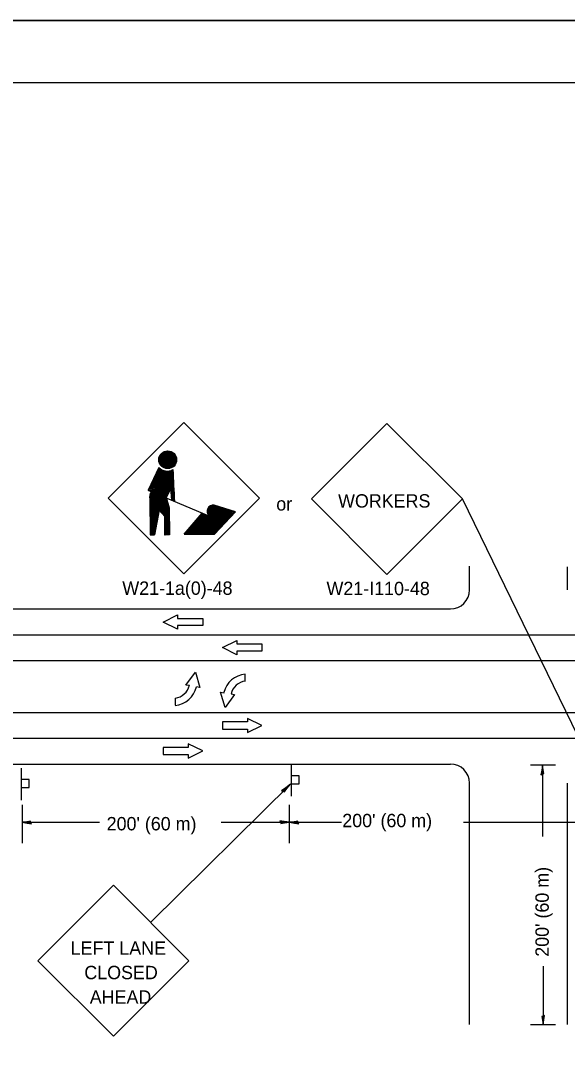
# Model space of a CAD drawing. Extents: x 92217 to 93577, y 75831 to 76271.
# Drawn here: x 92364.8 to 92453.2, y 76105.2 to 76271.4 of the extents above; entities that cross this region are included whole.
import ezdxf

# ---------------------------------------------------------------- set-up
doc = ezdxf.new("R2010")
doc.units = 0
for name, color, linetype in [('Design_PR_EOP', 7, 'Continuous'), ('Design_PR_Roadway Dimensions', 7, 'Continuous'), ('Level 48', 7, 'Continuous'), ('Level 7', 7, 'Continuous'), ('Sheets_50 Reference Boundary', 7, 'Continuous'), ('Sheets_General Details', 7, 'Continuous'), ('Sheets_Printer Plotting Border', 7, 'Continuous'), ('Topo_PMK Symbols', 7, 'Continuous'), ('Topo_Traffic Sign', 7, 'Continuous')]:
    doc.layers.add(name, color=color, linetype=linetype)

msp = doc.modelspace()

# ---------------------------------------------------------------- linework, layer by layer
at = {"layer": 'Design_PR_EOP'}
for p, q in [((92437.4, 76179.45), (92437.4, 76183.28)), ((92453.22, 76179.45), (92453.22, 76183.16)), ((92362.07, 76176.36), (92434.31, 76176.36)), ((92362.07, 76151.29), (92434.31, 76151.29)), ((92437.4, 76109.23), (92437.4, 76148.21)), ((92453.22, 76109.23), (92453.22, 76148.21))]:
    msp.add_line(p, q, dxfattribs=at)
for centre, start, end in [((92434.31, 76179.45), 270, 0), ((92434.31, 76148.21), 0, 90)]:
    msp.add_arc(centre, 3.09, start, end, dxfattribs=at)
at = {"layer": 'Design_PR_Roadway Dimensions'}
for p, q in [((92451.3, 76151.12), (92447.24, 76151.12)), ((92449.18, 76151.12), (92449.18, 76139.6)), ((92365.05, 76144.71), (92365.05, 76138.53)), ((92408.25, 76144.71), (92408.25, 76138.53)), ((92365.05, 76141.88), (92377.56, 76141.88)), ((92397.25, 76141.88), (92408.26, 76141.88)), ((92408.26, 76141.88), (92416.67, 76141.88)), ((92436.43, 76141.88), (92457.62, 76141.88)), ((92449.27, 76118.65), (92449.27, 76109.15)), ((92451.3, 76109.15), (92447.24, 76109.15))]:
    msp.add_line(p, q, dxfattribs=at)
for points in [[(92449.16, 76149.7), (92449.38, 76149.75), (92449.28, 76150.35), (92449.18, 76151.12), (92449.07, 76150.29), (92448.94, 76149.57), (92449.16, 76149.7), (92449.3, 76149.76), (92449.18, 76150.6), (92449.02, 76149.68), (92449.2, 76149.82), (92449.18, 76150.2), (92449.12, 76149.83)], [(92366.46, 76141.86), (92366.42, 76142.07), (92365.82, 76141.98), (92365.05, 76141.88), (92365.87, 76141.77), (92366.59, 76141.64), (92366.46, 76141.86), (92366.4, 76142), (92365.57, 76141.88), (92366.48, 76141.72), (92366.35, 76141.9), (92365.96, 76141.88), (92366.33, 76141.82)], [(92406.84, 76141.9), (92406.89, 76141.69), (92407.49, 76141.78), (92408.26, 76141.88), (92407.44, 76142), (92406.72, 76142.12), (92406.84, 76141.9), (92406.9, 76141.76), (92407.74, 76141.88), (92406.83, 76142.05), (92406.96, 76141.87), (92407.35, 76141.89), (92406.98, 76141.95)], [(92409.68, 76141.86), (92409.63, 76142.07), (92409.03, 76141.98), (92408.26, 76141.88), (92409.08, 76141.77), (92409.8, 76141.64), (92409.68, 76141.86), (92409.61, 76142), (92408.78, 76141.88), (92409.69, 76141.72), (92409.55, 76141.9), (92409.17, 76141.88), (92409.54, 76141.82)], [(92449.29, 76110.57), (92449.08, 76110.52), (92449.17, 76109.92), (92449.27, 76109.15), (92449.38, 76109.97), (92449.51, 76110.69), (92449.29, 76110.57), (92449.15, 76110.5), (92449.27, 76109.67), (92449.43, 76110.58), (92449.25, 76110.45), (92449.28, 76110.06), (92449.33, 76110.43)]]:
    msp.add_lwpolyline(points, dxfattribs=at)
at = {"layer": 'Level 48'}
msp.add_lwpolyline([(92217.4, 76271.44), (92897.4, 76271.44), (92897.4, 75831.44), (92217.4, 75831.44)], close=True, dxfattribs=at)
at = {"layer": 'Level 7'}
for p, q in [((92318.1, 76172.18), (92791.71, 76172.18)), ((92318.1, 76155.47), (92791.71, 76155.47))]:
    msp.add_line(p, q, dxfattribs=at)
at = {"layer": 'Sheets_50 Reference Boundary'}
msp.add_lwpolyline([(92257.4, 76261.43), (92887.4, 76261.43), (92887.4, 75861.44), (92257.4, 75861.44)], close=True, dxfattribs=at)
at = {"layer": 'Sheets_General Details'}
msp.add_line((92897.4, 76271.44), (92217.4, 76271.44), dxfattribs=at)
msp.add_lwpolyline([(92257.4, 76261.44), (92887.4, 76261.44), (92887.4, 75841.44), (92257.4, 75841.44)], close=True, dxfattribs=at)
at = {"layer": 'Sheets_Printer Plotting Border'}
msp.add_lwpolyline([(92217.4, 75831.44), (92897.4, 75831.44), (92897.4, 76271.44), (92217.4, 76271.44)], close=True, dxfattribs=at)
at = {"layer": 'Topo_PMK Symbols'}
for p, q in [((92318.1, 76168.01), (92791.71, 76168.01)), ((92401.13, 76164.65), (92401.13, 76165.81)), ((92389.8, 76161.95), (92389.8, 76160.8)), ((92318.1, 76159.65), (92791.71, 76159.65))]:
    msp.add_line(p, q, dxfattribs=at)
for points in [[(92394.25, 76174.82), (92394.25, 76173.66), (92390.2, 76173.66), (92390.2, 76173.08), (92387.88, 76174.24), (92390.2, 76175.4), (92390.2, 76174.82), (92394.25, 76174.82)], [(92367.44, 76172.18), (92370.53, 76172.18)], [(92379.79, 76172.18), (92382.87, 76172.18)], [(92392.13, 76172.18), (92395.21, 76172.18)], [(92404.47, 76172.18), (92407.56, 76172.18)], [(92416.81, 76172.18), (92419.9, 76172.18)], [(92429.15, 76172.18), (92432.24, 76172.18)], [(92441.5, 76172.18), (92444.58, 76172.18)], [(92403.82, 76170.71), (92403.82, 76169.55), (92399.77, 76169.55), (92399.77, 76168.97), (92397.45, 76170.13), (92399.77, 76171.28), (92399.77, 76170.71), (92403.82, 76170.71)], [(92392.1, 76163.98), (92391.53, 76164.07), (92393.07, 76166.15), (92393.81, 76163.67), (92393.24, 76163.77)], [(92398.84, 76162.63), (92399.4, 76162.53), (92397.86, 76160.45), (92397.12, 76162.93), (92397.7, 76162.83)], [(92397.45, 76158.11), (92397.45, 76156.95), (92401.5, 76156.95), (92401.5, 76156.37), (92403.82, 76157.53), (92401.5, 76158.68), (92401.5, 76158.11), (92397.45, 76158.11)], [(92367.44, 76155.47), (92370.53, 76155.47)], [(92379.79, 76155.47), (92382.87, 76155.47)], [(92392.13, 76155.47), (92395.21, 76155.47)], [(92404.47, 76155.47), (92407.56, 76155.47)], [(92416.81, 76155.47), (92419.9, 76155.47)], [(92429.15, 76155.47), (92432.24, 76155.47)], [(92441.5, 76155.47), (92444.58, 76155.47)], [(92387.88, 76153.99), (92387.88, 76152.84), (92391.93, 76152.84), (92391.93, 76152.26), (92394.25, 76153.41), (92391.93, 76154.57), (92391.93, 76153.99), (92387.88, 76153.99)]]:
    msp.add_lwpolyline(points, dxfattribs=at)
for centre, radius, start, end in [((92401.46, 76161.96), 3.87, 94.8518, 166.9748), ((92389.47, 76164.64), 2.71, 276.9303, 346.9748), ((92389.47, 76164.64), 3.87, 274.8518, 346.9748), ((92401.48, 76162.02), 2.71, 96.9303, 166.9748)]:
    msp.add_arc(centre, radius, start, end, dxfattribs=at)
at = {"layer": 'Topo_Traffic Sign'}
for p, q in [((92387.17, 76199.23), (92385.42, 76195.56)), ((92385.41, 76195.56), (92395.24, 76191.43)), ((92389.09, 76195.86), (92388.37, 76194.29)), ((92389.24, 76194.01), (92389.09, 76195.86)), ((92385.69, 76194.13), (92385.78, 76188.31)), ((92388.36, 76194.38), (92388.81, 76192.68)), ((92454.92, 76155.88), (92436.26, 76194.14)), ((92387.23, 76192.32), (92386.46, 76188.31)), ((92388.15, 76191.31), (92387.23, 76192.32)), ((92388.81, 76192.68), (92388.87, 76188.31)), ((92399.55, 76192.04), (92396.09, 76193.13)), ((92396.15, 76188.46), (92399.55, 76192.04)), ((92388.15, 76188.26), (92388.15, 76191.31)), ((92391.24, 76188.46), (92394.16, 76191.85)), ((92385.78, 76188.31), (92386.46, 76188.31)), ((92388.87, 76188.31), (92388.15, 76188.26)), ((92391.24, 76188.46), (92396.15, 76188.46)), ((92364.92, 76150.62), (92364.92, 76145.48)), ((92408.56, 76151.24), (92408.56, 76146.1)), ((92385.85, 76125.72), (92408.43, 76148.05))]:
    msp.add_line(p, q, dxfattribs=at)
for points in [[(92378.99, 76194.26), (92391.2, 76182.05), (92403.42, 76194.26), (92391.2, 76206.48)], [(92411.83, 76194.14), (92424.04, 76181.92), (92436.26, 76194.14), (92424.04, 76206.35)], [(92366.21, 76148.78), (92364.92, 76148.78), (92364.92, 76147.5), (92366.21, 76147.5)], [(92409.85, 76149.41), (92408.56, 76149.41), (92408.56, 76148.12), (92409.85, 76148.12)], [(92367.61, 76119.52), (92379.82, 76107.3), (92392.04, 76119.52), (92379.82, 76131.74)]]:
    msp.add_lwpolyline(points, close=True, dxfattribs=at)
for points in [[(92388.58, 76201.83), (92387.68, 76201.5), (92387.35, 76200.99), (92387.24, 76200.19), (92387.69, 76199.44), (92388.51, 76199.09), (92389.37, 76199.36), (92389.89, 76199.98), (92389.92, 76200.89), (92389.41, 76201.55), (92388.67, 76201.82), (92387.74, 76201.46), (92387.46, 76200.98), (92387.34, 76200.2), (92387.73, 76199.49), (92388.51, 76199.15), (92389.32, 76199.42), (92389.83, 76199.99), (92389.88, 76200.87), (92389.39, 76201.5), (92388.7, 76201.75), (92387.78, 76201.41), (92387.51, 76200.99), (92387.41, 76200.19), (92387.76, 76199.54), (92388.51, 76199.23), (92389.28, 76199.47), (92389.77, 76200.02), (92389.79, 76200.85), (92389.35, 76201.45), (92388.69, 76201.68), (92387.83, 76201.36), (92387.56, 76200.98), (92387.45, 76200.2), (92387.79, 76199.59), (92388.51, 76199.29), (92389.24, 76199.51), (92389.71, 76200.04), (92389.74, 76200.83), (92389.33, 76201.42), (92388.7, 76201.59), (92387.85, 76201.31), (92387.62, 76200.96), (92387.51, 76200.23), (92387.82, 76199.64), (92388.51, 76199.37), (92389.2, 76199.54), (92389.66, 76200.04), (92389.68, 76200.8), (92389.3, 76201.36), (92388.71, 76201.53), (92387.87, 76201.23), (92387.67, 76200.92), (92387.55, 76200.24), (92387.85, 76199.69), (92388.49, 76199.42), (92389.14, 76199.58), (92389.61, 76200.04), (92389.65, 76200.79), (92389.28, 76201.31), (92388.71, 76201.47), (92387.92, 76201.18), (92387.71, 76200.91), (92387.63, 76200.24), (92387.87, 76199.72), (92388.56, 76199.49), (92389.11, 76199.63), (92389.51, 76200.03), (92389.59, 76200.76), (92389.25, 76201.24), (92388.7, 76201.41), (92387.94, 76201.14), (92387.76, 76200.91), (92387.69, 76200.26), (92387.9, 76199.76), (92388.57, 76199.55), (92389.09, 76199.69), (92389.45, 76200.04), (92389.53, 76200.75), (92389.24, 76201.19), (92388.7, 76201.35), (92387.98, 76201.08), (92387.81, 76200.92), (92387.76, 76200.26), (92387.93, 76199.8), (92388.55, 76199.6), (92389.04, 76199.74), (92389.41, 76200.05), (92389.48, 76200.73), (92389.22, 76201.13), (92388.7, 76201.25), (92388.01, 76201.04), (92387.85, 76200.9), (92387.8, 76200.28), (92387.95, 76199.86), (92388.55, 76199.66), (92389, 76199.79), (92389.35, 76200.06), (92389.43, 76200.68), (92389.2, 76201.08), (92388.71, 76201.18)], [(92388.71, 76201.18), (92388.03, 76200.99), (92387.92, 76200.89), (92387.87, 76200.29), (92387.98, 76199.92), (92388.54, 76199.7), (92388.94, 76199.81), (92389.29, 76200.08), (92389.39, 76200.66), (92389.15, 76201.03), (92388.7, 76201.11), (92388.04, 76200.94), (92387.97, 76200.88), (92387.91, 76200.3), (92388.01, 76199.96), (92388.53, 76199.75), (92388.93, 76199.86), (92389.22, 76200.09), (92389.35, 76200.63), (92389.13, 76200.99), (92388.72, 76201.04), (92388.02, 76200.89), (92387.95, 76200.31), (92388.03, 76199.99), (92388.52, 76199.8), (92388.87, 76199.9), (92389.13, 76200.09), (92389.31, 76200.62), (92389.11, 76200.94), (92388.74, 76200.96), (92388.11, 76200.85), (92388.01, 76200.34), (92388.07, 76200.02), (92388.53, 76199.86), (92388.86, 76199.96), (92389.06, 76200.11), (92389.27, 76200.6), (92389.07, 76200.88), (92388.76, 76200.9), (92388.17, 76200.82), (92388.07, 76200.35), (92388.09, 76200.04), (92388.53, 76199.89), (92388.83, 76199.99), (92388.98, 76200.11), (92389.22, 76200.58), (92389.07, 76200.83), (92388.21, 76200.79), (92388.11, 76200.35), (92388.14, 76200.07), (92388.52, 76199.95), (92388.8, 76200.02), (92388.94, 76200.11), (92389.18, 76200.57), (92389.05, 76200.78), (92388.24, 76200.74), (92388.17, 76200.34), (92388.21, 76200.1), (92388.51, 76200.01), (92388.79, 76200.07), (92388.9, 76200.13), (92389.12, 76200.57), (92389.02, 76200.74), (92388.26, 76200.69), (92388.21, 76200.34), (92388.26, 76200.13), (92388.51, 76200.06), (92388.8, 76200.1), (92388.87, 76200.14), (92389.06, 76200.57), (92388.98, 76200.67), (92388.31, 76200.64), (92388.26, 76200.33), (92388.3, 76200.15), (92388.52, 76200.1), (92388.82, 76200.14), (92389, 76200.56), (92388.95, 76200.62), (92388.35, 76200.59), (92388.31, 76200.34), (92388.34, 76200.19), (92388.53, 76200.14), (92388.76, 76200.18), (92388.93, 76200.56), (92388.92, 76200.59), (92388.37, 76200.54), (92388.35, 76200.35), (92388.39, 76200.21), (92388.51, 76200.18), (92388.74, 76200.23), (92388.88, 76200.55), (92388.4, 76200.48), (92388.39, 76200.36), (92388.4, 76200.25), (92388.51, 76200.23), (92388.69, 76200.25), (92388.81, 76200.49), (92388.44, 76200.43), (92388.43, 76200.27), (92388.53, 76200.25), (92388.65, 76200.28)], [(92388.65, 76200.28), (92388.73, 76200.44), (92388.47, 76200.4), (92388.46, 76200.29), (92388.61, 76200.29), (92388.65, 76200.38), (92388.51, 76200.37), (92388.5, 76200.33), (92388.57, 76200.32), (92388.6, 76200.35)], [(92387.22, 76199.05), (92385.62, 76195.62), (92388.35, 76194.43), (92389.11, 76196.05), (92389.32, 76194.03), (92389.62, 76193.86), (92389.37, 76198.71), (92388.59, 76198.55), (92387.9, 76198.67), (92387.2, 76199.04), (92385.76, 76195.67), (92388.29, 76194.59), (92389.13, 76196.21), (92389.4, 76194.11), (92389.51, 76194.04), (92389.27, 76198.59), (92388.62, 76198.42), (92387.84, 76198.57), (92387.24, 76198.87), (92385.91, 76195.71), (92388.23, 76194.73), (92389.17, 76196.37), (92389.45, 76194.22), (92389.2, 76198.44), (92388.62, 76198.32), (92387.8, 76198.44), (92387.28, 76198.72), (92386.08, 76195.74), (92388.2, 76194.88), (92389.18, 76196.48), (92389.29, 76195.82), (92389.12, 76198.32), (92388.63, 76198.23), (92387.78, 76198.38), (92387.3, 76198.57), (92386.23, 76195.79), (92388.18, 76195), (92389.12, 76196.54), (92389.06, 76198.22), (92388.61, 76198.1), (92387.78, 76198.27), (92387.35, 76198.4), (92386.37, 76195.83), (92388.15, 76195.15), (92389.01, 76196.54), (92388.98, 76198.08), (92388.62, 76198.03), (92387.73, 76198.16), (92387.39, 76198.28), (92386.51, 76195.88), (92388.1, 76195.25), (92388.86, 76196.57), (92388.9, 76197.94), (92388.62, 76197.93), (92387.69, 76198.05), (92387.49, 76198.11), (92386.64, 76195.91), (92388.07, 76195.37), (92388.73, 76196.59), (92388.83, 76197.83), (92388.54, 76197.84), (92387.71, 76197.94), (92387.54, 76198.01), (92386.76, 76195.94), (92388.03, 76195.45), (92388.63, 76196.64), (92388.71, 76197.74), (92387.73, 76197.82), (92387.59, 76197.86), (92386.88, 76195.98), (92388, 76195.56), (92388.45, 76196.67), (92388.59, 76197.65), (92387.64, 76197.74), (92387, 76196.03), (92387.93, 76195.66), (92388.34, 76196.69), (92388.49, 76197.62), (92387.68, 76197.62), (92387.13, 76196.06), (92387.89, 76195.77), (92388.23, 76196.72), (92388.4, 76197.54), (92387.73, 76197.52), (92387.23, 76196.1), (92387.83, 76195.86), (92388.29, 76197.44), (92387.76, 76197.45), (92387.35, 76196.16), (92387.78, 76195.98), (92388.17, 76197.37), (92387.8, 76197.37), (92387.45, 76196.2), (92387.71, 76196.1), (92388.07, 76197.26), (92387.88, 76197.27), (92387.54, 76196.25), (92387.66, 76196.22), (92387.93, 76197.18)], [(92385.98, 76195.22), (92385.81, 76194.86), (92385.74, 76194.44), (92385.8, 76194.18), (92385.86, 76188.43), (92386.41, 76188.39), (92387.21, 76192.45), (92388.23, 76191.38), (92388.21, 76188.33), (92388.77, 76188.38), (92388.73, 76192.61), (92388.3, 76194.23), (92386.07, 76195.17), (92385.92, 76194.87), (92385.84, 76194.44), (92385.89, 76194.22), (92385.96, 76188.54), (92386.32, 76188.51), (92387.12, 76192.64), (92388.3, 76191.46), (92388.31, 76188.45), (92388.68, 76188.47), (92388.57, 76192.57), (92388.24, 76194.16), (92386.11, 76195.03), (92385.98, 76194.73), (92385.96, 76194.48), (92386, 76194.23), (92386.05, 76188.67), (92386.2, 76188.64), (92387.09, 76192.76), (92388.33, 76191.53), (92388.4, 76188.54), (92388.57, 76188.58), (92388.42, 76192.52), (92388.14, 76194.06), (92386.18, 76194.85), (92386.11, 76194.67), (92386.12, 76194.37), (92386.15, 76188.83), (92387.08, 76192.97), (92388.33, 76191.67), (92388.5, 76188.68), (92388.32, 76192.52), (92388.04, 76194.01), (92386.24, 76194.7), (92386.22, 76194.4), (92386.22, 76189.56), (92387.03, 76193.11), (92388.26, 76191.83), (92388.21, 76192.5), (92387.95, 76193.94), (92386.34, 76194.56), (92386.31, 76190.28), (92387.03, 76193.21), (92388.13, 76192.1), (92387.86, 76193.83), (92386.41, 76194.4), (92386.41, 76191.12), (92387.01, 76193.35), (92387.99, 76192.4), (92387.76, 76193.76), (92386.51, 76194.23), (92386.51, 76191.93), (92386.98, 76193.45), (92387.86, 76192.65), (92387.61, 76193.7), (92386.56, 76194.11), (92386.58, 76192.47), (92386.93, 76193.54), (92387.71, 76192.88), (92387.52, 76193.62), (92386.64, 76193.97), (92386.65, 76192.98), (92386.89, 76193.62), (92387.59, 76193.13), (92387.4, 76193.56), (92386.7, 76193.83), (92386.72, 76193.4), (92386.81, 76193.64), (92386.79, 76193.7), (92387.35, 76193.49), (92387.38, 76193.33), (92387.12, 76193.52)], [(92394.2, 76191.8), (92391.47, 76188.57), (92396.13, 76188.57), (92399.35, 76192), (92396.02, 76193.05), (92395.41, 76192.88), (92395.1, 76192.46), (92395.04, 76192.01), (92395.35, 76191.33), (92394.29, 76191.69), (92391.67, 76188.65), (92396.09, 76188.67), (92399.21, 76191.96), (92395.99, 76192.94), (92395.46, 76192.77), (92395.15, 76192.43), (92395.14, 76191.96), (92395.53, 76191.22), (92394.31, 76191.54), (92391.9, 76188.73), (92396.07, 76188.8), (92398.96, 76191.85), (92396, 76192.81), (92395.53, 76192.66), (92395.22, 76192.43), (92395.22, 76192), (92395.73, 76191.17), (92395.51, 76191.13), (92394.32, 76191.4), (92392.15, 76188.86), (92396.03, 76188.92), (92398.78, 76191.78), (92395.99, 76192.7), (92395.29, 76192.39), (92395.3, 76192.03), (92395.89, 76191.17), (92395.48, 76191.01), (92394.34, 76191.27), (92392.37, 76188.96), (92396.02, 76189.03), (92398.59, 76191.71), (92395.98, 76192.58), (92395.38, 76192.35), (92395.38, 76192.05), (92396.11, 76191.13), (92395.49, 76190.9), (92394.39, 76191.13), (92392.55, 76189.07), (92395.97, 76189.12), (92398.42, 76191.65), (92395.98, 76192.47), (92395.46, 76192.29), (92395.49, 76192.07), (92396.26, 76191.17), (92396.11, 76190.99), (92395.48, 76190.78), (92394.4, 76191.01), (92392.78, 76189.16), (92395.97, 76189.23), (92398.24, 76191.58), (92395.97, 76192.32), (92395.57, 76192.23), (92395.62, 76192.1), (92396.38, 76191.2), (92396.23, 76190.88), (92395.49, 76190.66), (92394.43, 76190.87), (92393.02, 76189.24), (92395.93, 76189.36), (92398.06, 76191.52), (92395.95, 76192.23), (92395.68, 76192.16), (92396.49, 76191.25), (92396.34, 76190.79), (92395.21, 76190.51), (92394.45, 76190.77), (92395.32, 76190.59), (92394.4, 76190.7), (92393.25, 76189.36), (92395.9, 76189.47), (92397.93, 76191.49), (92395.97, 76192.14), (92395.82, 76192.11), (92396.61, 76191.26), (92396.43, 76190.68), (92395.2, 76190.41), (92394.41, 76190.6), (92393.42, 76189.43), (92395.87, 76189.58), (92397.76, 76191.45), (92396, 76192.03), (92396.72, 76191.28), (92396.51, 76190.57), (92395.17, 76190.3), (92394.43, 76190.5), (92393.58, 76189.51), (92395.82, 76189.68), (92397.62, 76191.4), (92396.23, 76191.85), (92396.78, 76191.31), (92396.62, 76190.52)], [(92396.62, 76190.52), (92395.15, 76190.24), (92394.43, 76190.41), (92393.76, 76189.6), (92395.77, 76189.77), (92396.51, 76190.42), (92395.17, 76190.15), (92394.43, 76190.31), (92393.92, 76189.67), (92395.73, 76189.85), (92396.29, 76190.32), (92395.17, 76190.05), (92394.43, 76190.19), (92394.16, 76189.79), (92395.71, 76189.95), (92396.02, 76190.19), (92395.2, 76189.97), (92394.47, 76190.1), (92394.3, 76189.86), (92394.94, 76189.94), (92394.52, 76189.99), (92394.45, 76189.96), (92395.66, 76189.99), (92395.75, 76190.06), (92396.73, 76190.66), (92397.45, 76191.35), (92396.45, 76191.69), (92396.85, 76191.31), (92396.73, 76190.75), (92397.29, 76191.29), (92396.71, 76191.51), (92396.92, 76191.31), (92396.85, 76190.98), (92397.15, 76191.24), (92396.97, 76191.31), (92396.97, 76191.2), (92397.03, 76191.22)], [(92407.26, 76146.92), (92407.47, 76146.79), (92407.88, 76147.34), (92408.43, 76148.05), (92407.67, 76147.47), (92406.99, 76146.99), (92407.26, 76146.92), (92407.43, 76146.86), (92408.01, 76147.63), (92407.14, 76147.02), (92407.39, 76146.99), (92407.69, 76147.31), (92407.34, 76147.06)]]:
    msp.add_lwpolyline(points, dxfattribs=at)
msp.add_circle((92388.6, 76200.47), 1.44, dxfattribs=at)
for centre, radius, start, end in [((92388.56, 76200.59), 1.94, 224.4048, 297.4154), ((92562.31, 76204.9), 172.97, 181.998, 183.698), ((92386.85, 76194.5), 1.19, 138.3793, 197.8475), ((92395.97, 76192.13), 1.01, 83.1085, 223.8668)]:
    msp.add_arc(centre, radius, start, end, dxfattribs=at)

# ---------------------------------------------------------------- texts
at = {"layer": 'Design_PR_Roadway Dimensions'}
for p in [(92378.73, 76140.58), (92416.82, 76141.09)]:
    msp.add_text("200' (60 m)", height=2.16, dxfattribs=at).set_placement(p)
msp.add_text("200' (60 m)", height=2.16, rotation=90, dxfattribs=at).set_placement((92450.2, 76120.16))
at = {"layer": 'Topo_Traffic Sign'}
for s, height, p in [('or', 2.16, (92406.15, 76192.26)), ('WORKERS', 2.16, (92416.14, 76192.74)), ('W21-1a(0)-48', 2.1597, (92381.26, 76178.64)), ('W21-I110-48', 2.1597, (92414.27, 76178.59)), ('LEFT LANE', 2.16, (92372.91, 76120.48)), ('CLOSED', 2.16, (92375.12, 76116.53)), ('AHEAD', 2.16, (92376, 76112.57))]:
    msp.add_text(s, height=height, dxfattribs=at).set_placement(p)

doc.saveas('drawing.dxf')
